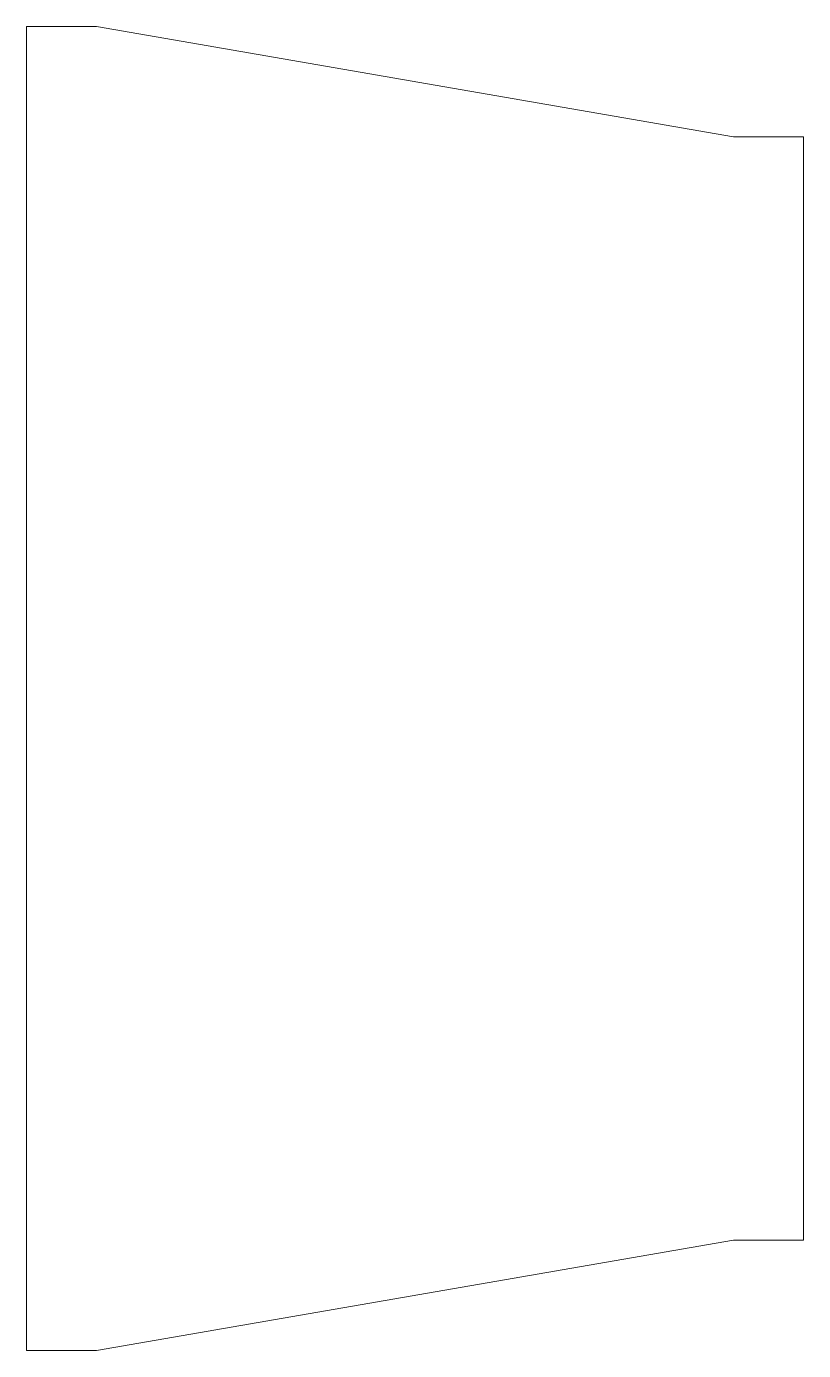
# Model space of a CAD drawing. Header units: inches. Extents: x 20.2 to 31.3, y 26.6 to 45.5.
import ezdxf

# ---------------------------------------------------------------- set-up
doc = ezdxf.new("R2010")
doc.units = ezdxf.units.IN
doc.header["$LTSCALE"] = 8
doc.header["$MEASUREMENT"] = 0

msp = doc.modelspace()

# ---------------------------------------------------------------- linework, layer by layer
at = {"color": 7, "linetype": 'Continuous', "lineweight": 15}
for p, q in [((20.243, 45.534), (20.243, 26.636)), ((21.243, 45.534), (20.243, 45.534)), ((30.332, 43.959), (21.243, 45.534)), ((31.332, 43.959), (30.332, 43.959)), ((31.332, 28.211), (31.332, 43.959)), ((21.243, 26.636), (30.332, 28.211)), ((30.332, 28.211), (31.332, 28.211)), ((20.243, 26.636), (21.243, 26.636))]:
    msp.add_line(p, q, dxfattribs=at)

doc.saveas('drawing.dxf')
